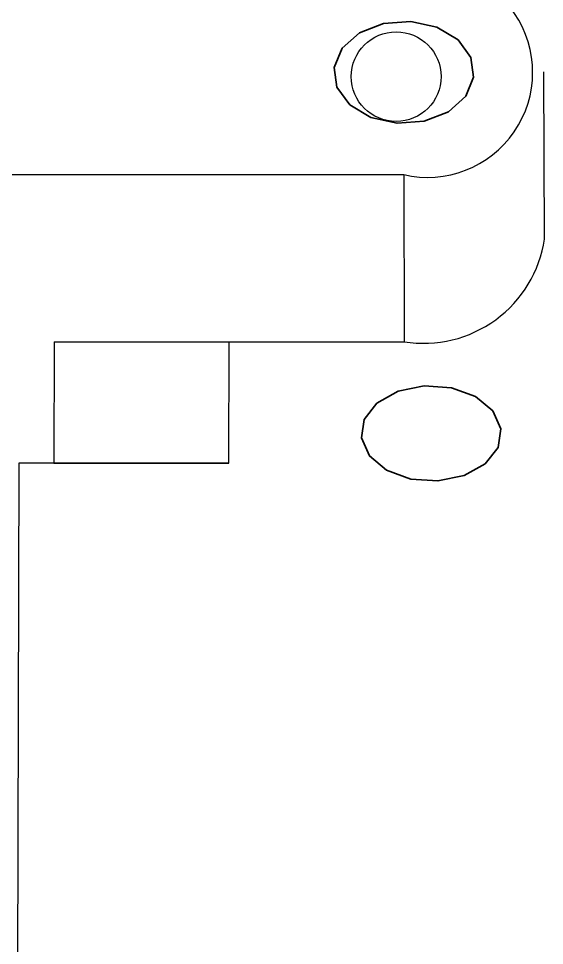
# Model space of a CAD drawing. Header units: millimetres. Extents: x -551930 to 36223, y -1733730 to 8014.
# Drawn here: x -551634.739 to -551633.049, y -1733487.433 to -1733484.452 of the extents above; entities that cross this region are included whole.
import ezdxf

# ---------------------------------------------------------------- set-up
doc = ezdxf.new("R2010")
doc.units = ezdxf.units.MM
doc.layers.get('0').update_dxf_attribs({"lineweight": 35})

msp = doc.modelspace()

# ---------------------------------------------------------------- linework, layer by layer
at = {"color": 7, "linetype": 'Continuous', "lineweight": 25}
for p, q in [((-551633.0491, -1733485.1608), (-551633.0506, -1733484.6234)), ((-551635.4139, -1733484.9535), (-551633.5014, -1733484.9535)), ((-551633.5014, -1733484.9535), (-551633.4999, -1733485.491)), ((-551634.6249, -1733485.491), (-551634.6258, -1733485.8815)), ((-551634.6249, -1733485.491), (-551633.4999, -1733485.491)), ((-551634.0633, -1733485.8815), (-551634.0624, -1733485.491)), ((-551634.7383, -1733485.8815), (-551634.7442, -1733488.3484)), ((-551634.0633, -1733485.8815), (-551634.7383, -1733485.8815)), ((-551634.6258, -1733485.8815), (-551634.0633, -1733485.8815))]:
    msp.add_line(p, q, dxfattribs=at)
at = {"color": 7, "linetype": 'Continuous', "flags": 128}
for points in [[(-551633.4352, -1733484.7819), (-551633.3578, -1733484.7515), (-551633.3021, -1733484.7018), (-551633.2767, -1733484.6404), (-551633.2853, -1733484.5765), (-551633.3267, -1733484.52), (-551633.3946, -1733484.4794), (-551633.4786, -1733484.4609), (-551633.566, -1733484.4673), (-551633.6434, -1733484.4977), (-551633.6991, -1733484.5474), (-551633.7245, -1733484.6088), (-551633.7159, -1733484.6727), (-551633.6744, -1733484.7292), (-551633.6066, -1733484.7698), (-551633.5225, -1733484.7883), (-551633.4352, -1733484.7819)], [(-551633.348, -1733485.6391), (-551633.2706, -1733485.6674), (-551633.215, -1733485.7138), (-551633.1895, -1733485.7712), (-551633.1981, -1733485.8308), (-551633.2395, -1733485.8836), (-551633.3074, -1733485.9215), (-551633.3914, -1733485.9388), (-551633.4788, -1733485.9328), (-551633.5562, -1733485.9044), (-551633.6119, -1733485.858), (-551633.6373, -1733485.8006), (-551633.6287, -1733485.741), (-551633.5873, -1733485.6882), (-551633.5194, -1733485.6503), (-551633.4354, -1733485.6331), (-551633.348, -1733485.6391)]]:
    msp.add_lwpolyline(points, dxfattribs=at)
at = {"color": 7, "linetype": 'Continuous', "lineweight": 25}
msp.add_circle((-551633.5257, -1733484.6386), 0.1443, dxfattribs=at)
for centre, radius, start, end in [((-551633.4246, -1733484.6248), 0.3376, 256.854, 102.8744), ((-551633.4373, -1733485.1036), 0.3924, 260.8255, 351.61)]:
    msp.add_arc(centre, radius, start, end, dxfattribs=at)

doc.saveas('drawing.dxf')
